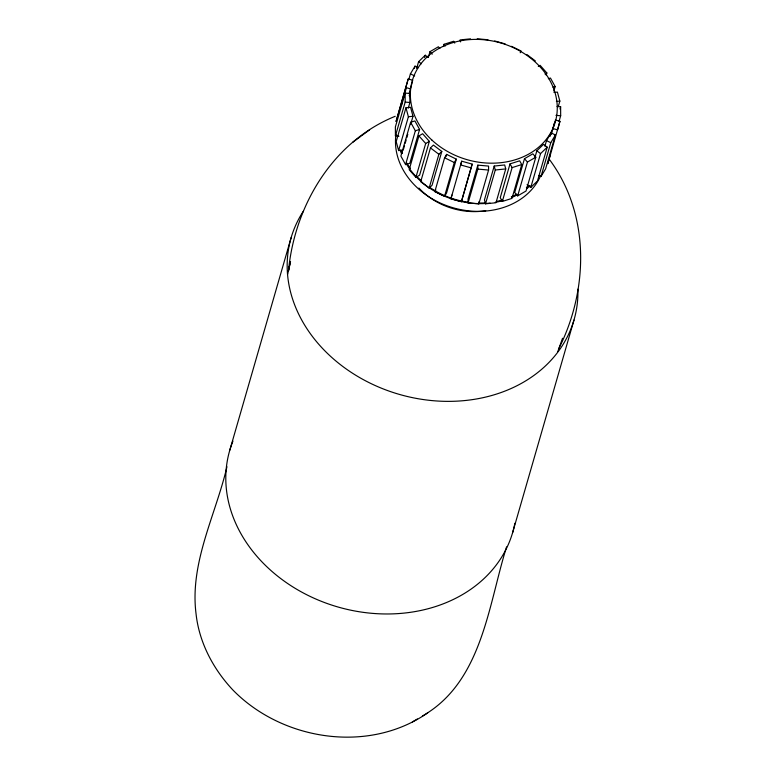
<?xml version="1.0" encoding="UTF-8"?>
<svg xmlns="http://www.w3.org/2000/svg" width="776" height="776" viewBox="0 0 776 776"><rect width="100%" height="100%" fill="white"/><g stroke="black" fill="none" stroke-linecap="round" stroke-linejoin="round"><path stroke-width="1.16" d="M287.683 274.122L290.515 261.502L288.488 270.824C294.725 205.504 332.807 141.571 395.217 116.284M408.215 78.977L396.1 121.366L408.215 78.977L412.822 80.267M409.175 93.333L412.531 81.334M450.904 198.782L461.701 161.195L472.177 164.114L461.39 201.702L450.904 198.782L451.942 195.019M461.701 161.195L460.672 164.958L471.148 167.878M461.39 201.702L472.177 164.114M551.358 134.219L555.044 121.085M550.184 155.132L547.837 163.688L559.942 121.308L555.335 120.018M559.942 121.308L557.595 129.873L552.987 128.583M506.563 546.876C488.288 605.319 482.109 681.997 422.367 716.044M229.774 450.264L291.136 237.65M401.299 105.41L402.278 102.034M402.928 99.774L404.558 94.138M405.208 91.888L406.178 88.503M408.787 79.482L410.417 73.846L415.034 66.144L418.235 67.716M408.283 108.136L409.903 102.5L409.864 93.498L405.14 93.091L395.372 126.915L395.42 135.907L398.961 136.217M414.384 68.404L415.034 66.144M395.42 135.907L405.179 102.083L405.14 93.091M416.644 68.443L418.594 61.682L425.258 55.232L428.032 57.327M409.214 95.758L409.864 93.498M410.717 124.16L412.997 116.274L410.562 107.292L405.964 107.767L396.196 141.591L398.631 150.573L403.229 150.098M424.608 57.492L425.258 55.232M398.631 150.573L408.389 116.749L405.964 107.767M428.371 57.298L430.001 51.662L438.372 46.783L439.846 48.461M410.649 122.268L400.882 156.092L405.576 164.609L409.825 163.27L419.593 129.446L414.898 120.93L410.649 122.268L415.344 130.795L405.576 164.609M403.559 148.963L404.538 145.587M405.188 143.327L406.158 139.952M406.808 137.691L407.788 134.306M443.406 46.541L444.066 44.28L453.717 41.235L454.755 43.107M418.953 135.887L409.185 169.711L415.917 177.335L419.603 175.192L429.361 141.368L422.629 133.744L418.953 135.887L425.685 143.511L415.917 177.335M430.467 147.925L420.699 181.749L429.128 188.093L432.057 185.26L441.816 151.436L433.396 145.083L430.467 147.925L438.886 154.269L429.128 188.093M434.841 191.604L444.609 157.78L446.636 154.395L456.337 159.148L446.569 192.972L444.541 196.357L434.841 191.604L435.86 189.907M445.987 156.645L446.636 154.395M444.541 196.357L454.3 162.533L456.337 159.148M477.832 165.142L468.064 198.966L468.083 202.924L478.821 203.875L488.589 170.051L488.57 166.083L477.832 165.142L477.851 169.1L468.083 202.924M494.205 166.054L484.447 199.878L485.514 203.826L495.98 202.749L505.739 168.925L504.672 164.968L494.205 166.054L495.282 170.002L485.514 203.826M510.026 163.872L500.258 197.696L502.324 201.44L511.985 198.384L521.744 164.56L519.678 160.816L510.026 163.872L512.092 167.616L502.324 201.44M546.207 75.214L546.857 72.963L540.125 65.339L538.282 66.406M524.479 158.702L514.711 192.526L517.679 195.882L526.041 191.012L535.809 157.189L532.84 153.832L524.479 158.702L527.438 162.058L517.679 195.882M553.86 91.083L555.16 86.572L550.465 78.056L548.341 78.725M534.897 157.586L536.846 150.816L543.51 144.375L547.216 147.168L537.448 180.992L530.794 187.433L527.079 184.639M530.794 187.433L540.552 153.609L547.216 147.168M544.888 146.247L546.508 140.611L551.135 132.909L555.393 135.005L545.635 168.829L541.008 176.521L538.883 175.483M558.216 106.719L559.845 101.084L557.41 92.102L553.967 92.46M550.155 136.295L551.135 132.909M552.405 130.164L554.355 123.403M559.981 109.018L560.631 106.758L557.081 106.448M541.008 176.521L550.776 142.697L555.393 135.005M559.04 121.395L560.67 115.76L560.631 106.758M512.616 532.666L573.978 320.061M226.961 466.725C215.699 514.992 189.509 562.794 196.056 613.855C199.141 642.567 213.429 669.416 233.11 690.223C282.483 740.576 368.581 753.962 427.683 712.882M557.808 351.557L562.532 338.268M558.924 348.405C588.829 288.808 590.022 213.381 548.855 158.731M520.182 52.758L521.2 51.07L511.51 46.317M438.886 154.269L441.816 151.436M352.74 142.27L361.063 136.159M361.771 135.596L369.609 129.854M412.415 721.923L417.362 718.983M425.685 143.511L429.361 141.368M545.014 74.03L546.857 72.963M527.438 162.058L535.809 157.189M415.344 130.795L419.593 129.446M553.036 87.242L555.16 86.572M512.092 167.616L521.744 164.56M470.528 38.839L460.071 39.925L460.605 41.904M408.389 116.749L412.997 116.274M556.392 101.443L559.845 101.084M495.282 170.002L505.739 168.925M477.221 38.8L487.959 39.741M405.179 102.083L409.903 102.5M555.946 115.343L560.67 115.76M477.851 169.1L488.589 170.051M494.661 40.963L505.137 43.892M405.867 87.543L410.475 88.833M410.417 73.846L414.675 75.941M546.508 140.611L550.776 142.697M444.609 157.78L454.3 162.533M526.923 54.572L535.343 60.926M418.594 61.682L421.378 63.777M536.846 150.816L540.552 153.609M430.001 51.662L432.222 54.175M444.066 44.28L445.094 46.162M478.811 201.886L478.821 203.875M540.853 175.289A75.718 61.799 16.1 0 1 453.504 207.89A75.718 61.799 16.1 0 1 395.993 134.219M530.105 185.755A75.718 61.799 16.1 0 1 526.564 188.781M516.981 194.999A75.718 61.799 16.1 0 1 511.685 197.531M503.207 200.528A75.718 61.799 16.1 0 1 495.243 202.361M490.112 203.108A75.718 61.799 16.1 0 1 406.702 164.434M401.27 153.26A75.718 61.799 16.1 0 1 400.154 149.943M528.97 185.464A74.409 60.732 16.1 0 1 526.39 187.714M516.709 194.213A74.409 60.732 16.1 0 1 511.316 196.842M502.538 199.975A74.409 60.732 16.1 0 1 496.698 201.411M484.534 202.934A74.409 60.732 16.1 0 1 479.335 203.031M467.812 202.148A74.409 60.732 16.1 0 1 429.739 187.394M421.649 181.08A74.409 60.732 16.1 0 1 417.983 177.597M410.349 168.537A74.409 60.732 16.1 0 1 406.837 163.067M402.356 153.532A74.409 60.732 16.1 0 1 401.26 150.263M514.866 523.267A147.304 120.222 16.1 0 1 337.424 606.842A147.304 120.222 16.1 0 1 232.936 441.137M577.907 289.157A147.304 120.222 16.1 0 1 400.047 394.596A147.304 120.222 16.1 0 1 303.28 211.314M485.737 210.723A64.408 52.564 16.1 0 1 418.914 188.044M431.902 140.078A74.409 60.732 16.1 0 0 554.772 123.646A74.409 60.732 16.1 0 0 464.756 40.119A74.409 60.732 16.1 0 0 431.902 140.078"/></g></svg>
